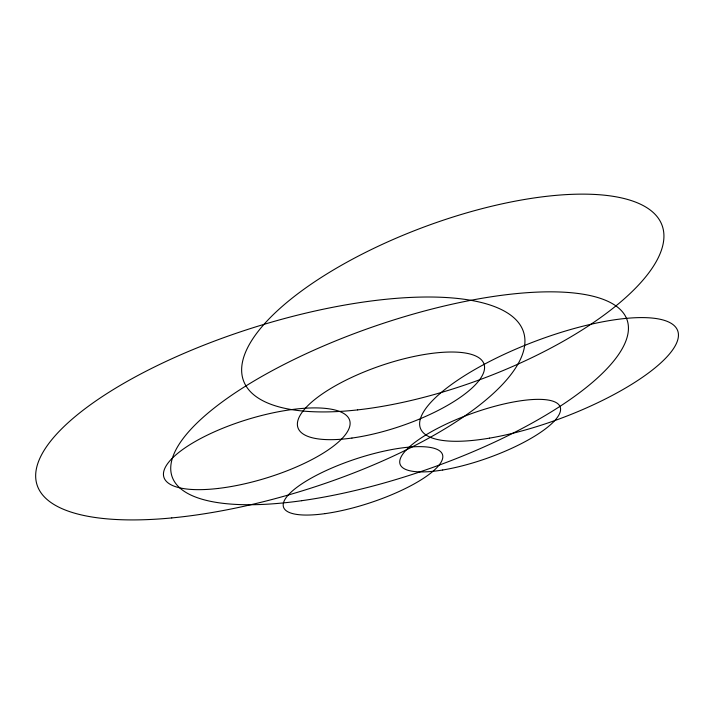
<?xml version="1.0" encoding="UTF-8"?>
<svg xmlns="http://www.w3.org/2000/svg" width="714" height="714" viewBox="0 0 714 714"><rect width="100%" height="100%" fill="white"/><g stroke="black" fill="none" stroke-linecap="round" stroke-linejoin="round"><path stroke-width="1.07" d="M171.771 517.927A254.96 85.189 -17.4 0 0 524.451 335.651A254.96 85.189 -17.4 0 0 144.719 371.896A254.96 85.189 -17.4 0 0 171.771 517.927M325.173 513.616A83.708 23.062 -18.3 0 0 442.787 456.023A83.708 23.062 -18.3 0 0 321.059 472.98A83.708 23.062 -18.3 0 0 325.173 513.616M351.931 438.057A98.318 31.827 -18.9 0 0 484.137 364.435A98.318 31.827 -18.9 0 0 336.856 384.953A98.318 31.827 -18.9 0 0 351.931 438.057M357.652 409.89A223.25 81.289 -20.4 0 0 663.592 231.381A223.25 81.289 -20.4 0 0 337.106 267.777A223.25 81.289 -20.4 0 0 357.652 409.89M301.629 500.71A240.627 76.237 -19 0 0 627.651 321.809A240.627 76.237 -19 0 0 269.428 372.199A240.627 76.237 -19 0 0 301.629 500.71M217.966 488.465A97.14 30.747 -17 0 0 349.708 420.492A97.14 30.747 -17 0 0 202.678 437.45A97.14 30.747 -17 0 0 217.966 488.465M442.707 469.999A85.011 23.642 -19.7 0 0 560.517 408.328A85.011 23.642 -19.7 0 0 437.263 428.525A85.011 23.642 -19.7 0 0 442.707 469.999M489.563 438.128A137.57 40.582 -20.8 0 0 678.291 333.072A137.57 40.582 -20.8 0 0 479.281 366.996A137.57 40.582 -20.8 0 0 489.563 438.128"/></g></svg>
